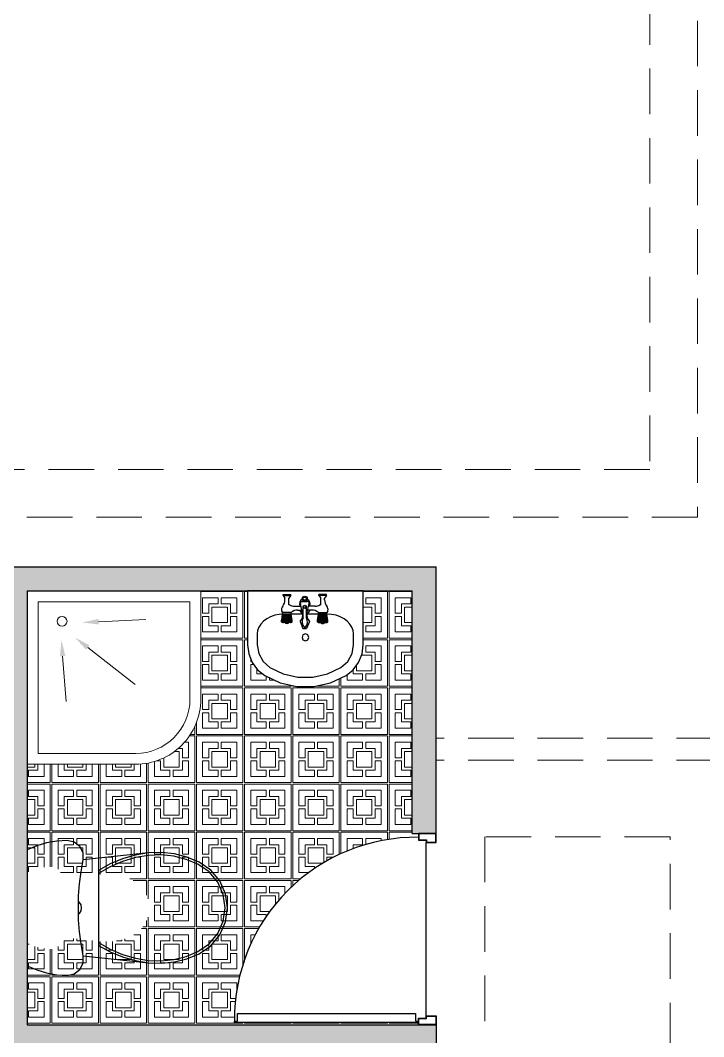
# Model space of a CAD drawing. Header units: inches. Extents: x 70 to 1974, y -315 to 363.
# Drawn here: x 1245.363 to 1248.222, y 192.956 to 197.209 of the extents above; entities that cross this region are included whole.
import ezdxf

# ---------------------------------------------------------------- set-up
doc = ezdxf.new("R2010")
doc.units = ezdxf.units.IN
doc.header["$MEASUREMENT"] = 0
doc.linetypes.add('DASHED2', pattern=[9.525, 6.35, -3.175])
for name, color, linetype, lineweight in [('1', 19, 'Continuous', 5), ('hidden line', 252, 'Continuous', 5), ('LAYER1', 8, 'Continuous', 9)]:
    doc.layers.add(name, color=color, linetype=linetype, lineweight=lineweight)
doc.layers.add('AX', color=7, linetype='Continuous', lineweight=18, true_color=0xb7ad8f)
doc.layers.add('elev', color=8, linetype='Continuous')
doc.layers.add('fer', color=8, linetype='Continuous')

# ---------------------------------------------------------------- blocks, each defined once
blk = doc.blocks.new('k1')
at = {"true_color": 0x636466}
h = blk.add_hatch(color=251, dxfattribs=at)
h.dxf.hatch_style = 1
h.paths.add_polyline_path([(-461.0846, -161.5584), (-462.6065, -161.5584), (-462.6065, -162.181), (-462.6065, -162.181), (-462.6065, -162.3188), (-462.4682, -162.3188), (-462.4682, -161.6968), (-461.2229, -161.6968), (-461.2229, -162.942), (-461.0846, -162.942), (-461.0846, -162.8037)])
h.paths.add_polyline_path([(-460.3927, -161.6968), (-459.1475, -161.6968), (-459.1475, -162.942), (-457.907, -162.942), (-457.907, -162.8037), (-459.0091, -162.8037), (-459.0091, -161.5584), (-460.5311, -161.5584), (-460.5311, -162.181), (-461.0846, -162.181), (-461.0846, -162.3194), (-460.3927, -162.3194)])
h.paths.add_polyline_path([(-459.7009, -162.3194), (-459.1475, -162.3194), (-459.1475, -162.181), (-459.8393, -162.181), (-459.8393, -162.8037), (-461.0846, -162.8037), (-461.0846, -162.942), (-459.7009, -162.942)], flags=17)
h.paths.add_polyline_path([(-458.3173, -161.6968), (-457.072, -161.6968), (-457.0735, -162.2633), (-457.0043, -162.2633), (-456.9351, -162.2631), (-456.9337, -161.5584), (-458.4557, -161.5584), (-458.4557, -162.181), (-459.0091, -162.181), (-459.0091, -162.3194), (-458.3173, -162.3194)])
h.paths.add_polyline_path([(-457.434, -165.0145), (-453.6596, -165.0145), (-453.6596, -164.5635), (-457.434, -164.5635)], flags=9)
h.paths.add_polyline_path([(-466.4646, -178.781), (-469.7624, -178.781), (-469.7624, -178.172), (-466.4646, -178.172)], flags=9)
h.paths.add_polyline_path([(-465.7865, -177.1188), (-468.3426, -177.1188), (-468.3426, -176.3458), (-465.7865, -176.3458)], flags=9)
h.paths.add_polyline_path([(-466.6372, -172.2588), (-468.4262, -172.2588), (-468.4262, -171.5854), (-466.6372, -171.5854)], flags=9)
h.paths.add_polyline_path([(-467.4058, -174.7927), (-469.1563, -174.7927), (-469.1563, -174.3652), (-467.4058, -174.3652)], flags=9)
h.paths.add_polyline_path([(-466.5791, -173.4899), (-469.3301, -173.4899), (-469.3301, -173.0249), (-466.5791, -173.0249)], flags=9)
h.paths.add_polyline_path([(-469.0047, -195.6182), (-468.5367, -195.6499), (-468.4415, -195.1099), (-468.9095, -195.0782)], flags=9)
h.paths.add_polyline_path([(-465.4248, -183.2086), (-468.8542, -183.2375), (-468.859, -182.6675), (-465.4296, -182.6386)], flags=9)
h.paths.add_polyline_path([(-469.3327, -170.5279), (-465.1389, -170.5279), (-465.1389, -170.0268), (-469.3327, -170.0268)], flags=9)
h.paths.add_polyline_path([(-469.4484, -194.8322), (-468.9804, -194.864), (-468.8852, -194.324), (-469.3532, -194.2922)], flags=9)
h.paths.add_polyline_path([(-467.2761, -194.8572), (-468.7185, -194.8693), (-468.7236, -194.2619), (-467.2812, -194.2497)], flags=9)
h.paths.add_polyline_path([(-464.4483, -194.8452), (-465.6532, -194.8554), (-465.658, -194.2854), (-464.4531, -194.2752)], flags=9)
h.paths.add_polyline_path([(-466.8236, -194.8161), (-465.8001, -194.8479), (-465.7049, -194.3079), (-466.7283, -194.2761)], flags=9)
h.paths.add_polyline_path([(-468.6542, -184.4538), (-467.9788, -184.4761), (-467.9121, -184.093), (-468.5875, -184.0708)], flags=9)
h.paths.add_polyline_path([(-468.0005, -184.2226), (-467.9115, -184.2308), (-467.8869, -184.09), (-467.976, -184.0818)], flags=9)
h.paths.add_polyline_path([(-469.3709, -184.1154), (-469.3068, -184.1217), (-469.2877, -184.0123), (-469.3518, -184.0059)], flags=9)
h.paths.add_polyline_path([(-469.4589, -184.4456), (-469.3558, -184.4539), (-469.3307, -184.3103), (-469.4338, -184.3019)], flags=9)
h.paths.add_polyline_path([(-469.5642, -184.3939), (-468.6423, -184.4137), (-468.583, -184.0728), (-469.5048, -184.053)], flags=9)
h.paths.add_polyline_path([(-468.6139, -183.8392), (-467.9386, -183.8615), (-467.8718, -183.4785), (-468.5472, -183.4562)], flags=9)
h.paths.add_polyline_path([(-467.9602, -183.5893), (-467.8711, -183.5975), (-467.8466, -183.4567), (-467.9356, -183.4486)], flags=9)
h.paths.add_polyline_path([(-469.3753, -183.5029), (-469.3112, -183.5093), (-469.2922, -183.3999), (-469.3563, -183.3935)], flags=9)
h.paths.add_polyline_path([(-469.4633, -183.8331), (-469.3602, -183.8415), (-469.3352, -183.6978), (-469.4383, -183.6895)], flags=9)
h.paths.add_polyline_path([(-469.5687, -183.7814), (-468.6468, -183.8012), (-468.5875, -183.4604), (-469.5093, -183.4406)], flags=9)
h.paths.add_polyline_path([(-464.47, -193.0711), (-466.41, -193.0875), (-466.415, -192.4875), (-464.4751, -192.4711)], flags=9)
h.paths.add_polyline_path([(-464.4471, -179.8895), (-467.4444, -179.9148), (-467.4494, -179.3223), (-464.4521, -179.297)], flags=9)
h.paths.add_polyline_path([(-464.457, -175.972), (-466.6844, -175.9908), (-466.6894, -175.3983), (-464.462, -175.3795)], flags=9)
h.paths.add_polyline_path([(-464.4659, -178.7758), (-466.5484, -178.7933), (-466.5535, -178.1859), (-464.4711, -178.1683)], flags=9)
h.paths.add_polyline_path([(-464.4666, -174.8525), (-466.289, -174.8679), (-466.294, -174.2754), (-464.4716, -174.26)], flags=9)
h.paths.add_polyline_path([(-464.4687, -173.5351), (-466.4711, -173.552), (-466.476, -172.9745), (-464.4735, -172.9576)], flags=9)
h.paths.add_polyline_path([(-464.498, -172.0947), (-465.5354, -172.1034), (-465.539, -171.6759), (-464.5016, -171.6672)], flags=9)
h.paths.add_polyline_path([(-464.487, -190.9788), (-466.5209, -190.9788), (-466.5209, -190.4838), (-464.487, -190.4838)], flags=9)
h.paths.add_polyline_path([(-464.361, -186.5578), (-469.8351, -186.604), (-469.84, -186.0269), (-464.3658, -185.9807)], flags=9)
h.paths.add_polyline_path([(-464.4788, -192.0283), (-465.4211, -192.0283), (-465.4211, -191.4476), (-464.4788, -191.4476)], flags=9)
h.paths.add_polyline_path([(-464.4729, -195.6192), (-466.4129, -195.6356), (-466.4173, -195.1106), (-464.4774, -195.0942)], flags=9)
h.paths.add_polyline_path([(-467.7853, -195.7628), (-468.3703, -195.7628), (-468.3703, -194.9678), (-467.7853, -194.9678)], flags=9)
h.paths.add_polyline_path([(-466.5666, -185.6325), (-467.5813, -185.6325), (-467.5813, -185.1645), (-466.5666, -185.1645)], flags=9)
h.paths.add_polyline_path([(-464.4327, -185.5774), (-466.2107, -185.5924), (-466.2141, -185.194), (-464.436, -185.179)], flags=9)
h.paths.add_polyline_path([(-465.6546, -185.0812), (-469.0091, -185.0812), (-469.0091, -184.6089), (-465.6546, -184.6089)], flags=9)
h.paths.add_polyline_path([(-466.2428, -184.4307), (-467.9102, -184.4448), (-467.9133, -184.0854), (-466.2458, -184.0713)], flags=9)
h.paths.add_polyline_path([(-466.2566, -183.7842), (-467.5346, -183.795), (-467.538, -183.3956), (-466.2599, -183.3848)], flags=9)
h.paths.add_polyline_path([(-465.0273, -184.3294), (-465.4483, -184.3329), (-465.4513, -183.9785), (-465.0303, -183.9749)], flags=9)
h.paths.add_polyline_path([(-464.3973, -183.8968), (-466.0498, -183.9107), (-466.0528, -183.5562), (-464.4003, -183.5423)], flags=9)
h.paths.add_polyline_path([(-464.455, -185.0631), (-465.6467, -185.0732), (-465.6499, -184.6851), (-464.4582, -184.6751)], flags=9)
h.paths.add_polyline_path([(-469.6945, -185.0329), (-469.0256, -185.0536), (-468.9633, -184.7007), (-469.6323, -184.6799)], flags=9)
h.paths.add_polyline_path([(-454.5593, -188.4483), (-454.6086, -188.4483), (-454.6086, -188.3003), (-454.5593, -188.3003)], flags=9)
h.paths.add_polyline_path([(-453.4972, -188.5378), (-454.5503, -188.5378), (-454.5503, -188.1414), (-453.4972, -188.1414)], flags=9)
h.paths.add_polyline_path([(-454.1227, -187.4118), (-454.172, -187.4118), (-454.172, -187.2638), (-454.1227, -187.2638)], flags=9)
h.paths.add_polyline_path([(-453.4705, -187.5187), (-454.1053, -187.5187), (-454.1053, -187.0937), (-453.4705, -187.0937)], flags=9)
h.paths.add_polyline_path([(-453.9631, -180.2095), (-454.0124, -180.2095), (-454.0124, -180.0615), (-453.9631, -180.0615)], flags=9)
h.paths.add_polyline_path([(-453.745, -181.0596), (-453.7944, -181.0596), (-453.7944, -180.9116), (-453.745, -180.9116)], flags=9)
h.paths.add_polyline_path([(-453.8343, -182.0033), (-453.8837, -182.0033), (-453.8837, -181.8553), (-453.8343, -181.8553)], flags=9)
h.paths.add_polyline_path([(-454.2191, -183.8516), (-454.2685, -183.8516), (-454.2685, -183.7036), (-454.2191, -183.7036)], flags=9)
h.paths.add_polyline_path([(-454.3381, -184.7282), (-454.3874, -184.7282), (-454.3874, -184.5803), (-454.3381, -184.5803)], flags=9)
h.paths.add_polyline_path([(-453.4934, -186.5421), (-454.1745, -186.5421), (-454.1745, -186.1171), (-453.4934, -186.1171)], flags=9)
h.paths.add_polyline_path([(-452.9888, -187.4826), (-453.5455, -187.4826), (-453.5455, -187.1401), (-452.9888, -187.1401)], flags=9)
h.paths.add_polyline_path([(-452.9888, -186.4979), (-453.5455, -186.4979), (-453.5455, -186.1555), (-452.9888, -186.1555)], flags=9)
h.paths.add_polyline_path([(-452.9803, -184.8325), (-454.3481, -184.8325), (-454.3481, -184.3829), (-452.9803, -184.3829)], flags=9)
h.paths.add_polyline_path([(-452.9468, -184.0507), (-454.226, -184.0507), (-454.226, -183.5072), (-452.9468, -183.5072)], flags=9)
h.paths.add_polyline_path([(-453.1169, -182.1053), (-453.8089, -182.1053), (-453.8089, -181.6802), (-453.1169, -181.6802)], flags=9)
h.paths.add_polyline_path([(-453.136, -181.1745), (-453.7422, -181.1745), (-453.7422, -180.729), (-453.136, -180.729)], flags=9)
h.paths.add_polyline_path([(-453.001, -180.3219), (-453.9383, -180.3219), (-453.9383, -179.8723), (-453.001, -179.8723)], flags=9)
h.paths.add_polyline_path([(-452.9331, -173.2627), (-456.203, -173.3197), (-456.2193, -172.3875), (-452.9494, -172.3304)], flags=9)
h.paths.add_polyline_path([(-452.992, -185.4166), (-454.0463, -185.4166), (-454.0463, -185.1486), (-452.992, -185.1486)], flags=9)
h.paths.add_polyline_path([(-452.9712, -185.9599), (-453.9002, -185.9599), (-453.9002, -185.69), (-452.9712, -185.69)], flags=9)
h.paths.add_polyline_path([(-452.9423, -190.734), (-453.6863, -190.734), (-453.6863, -190.4296), (-452.9423, -190.4296)], flags=9)
h.paths.add_polyline_path([(-452.9888, -188.5324), (-453.5455, -188.5324), (-453.5455, -188.1899), (-452.9888, -188.1899)], flags=9)
h.paths.add_polyline_path([(-454.1582, -186.4325), (-454.2075, -186.4325), (-454.2075, -186.2845), (-454.1582, -186.2845)], flags=9)
h.paths.add_polyline_path([(-454.4433, -190.8044), (-455.4942, -190.8044), (-455.4942, -190.3918), (-454.4433, -190.3918)], flags=9)
h.paths.add_polyline_path([(-452.955, -190.1558), (-453.7048, -190.1558), (-453.7048, -189.8345), (-452.955, -189.8345)], flags=9)
h.paths.add_polyline_path([(-455.3858, -190.1388), (-454.5791, -190.1388), (-454.5791, -189.8611), (-455.3858, -189.8611)], flags=9)
h.paths.add_polyline_path([(-453.0879, -175.6578), (-455.011, -175.6578), (-455.011, -175.326), (-453.0879, -175.326)], flags=9)
blk = doc.blocks.new('Bath4')
for p, q in [((-0.652, -0.5264), (-0.6377, -0.3365)), ((-0.5472, -0.5632), (-0.3492, -0.4082)), ((-0.5019, -0.6708), (-0.3044, -0.6801))]:
    blk.add_line(p, q)
for points in [[(-0.0742, -0.8), (-0.8, -0.8), (-0.8, -0.0742), (-0.3464, -0.0742, -0.414214), (-0.0742, -0.3464)], [(-0.1196, -0.7546), (-0.7546, -0.7546), (-0.7546, -0.1196), (-0.3464, -0.1196, -0.414214), (-0.1196, -0.3464)]]:
    blk.add_lwpolyline(points, format="xyb", close=True)
blk.add_circle((-0.6545, -0.6727), 0.0207)
for points in [[(-0.6633, -0.5255), (-0.6407, -0.5272), (-0.6571, -0.5942)], [(-0.5542, -0.5542), (-0.5402, -0.5721), (-0.6008, -0.6051)], [(-0.5014, -0.6595), (-0.5024, -0.6822), (-0.5699, -0.6677)]]:
    blk.add_solid(points)
blk = doc.blocks.new('PL_WC_1_UT')
at = {"layer": 'fer', "linetype": 'ByBlock'}
for p, q in [((-0.2284, 0.645), (-0.2446, 0.6076)), ((0.2284, 0.645), (-0.2284, 0.645)), ((0.2446, 0.6076), (0.2284, 0.645)), ((-0.2446, 0.6076), (-0.2564, 0.5687)), ((0.2564, 0.5687), (0.2446, 0.6076)), ((-0.2564, 0.5687), (-0.2635, 0.5285)), ((0.2635, 0.5285), (0.2564, 0.5687)), ((-0.2635, 0.5285), (-0.2659, 0.4879)), ((0.2659, 0.4879), (0.2635, 0.5285)), ((-0.2659, 0.4879), (-0.2597, 0.4603)), ((0.2597, 0.4603), (0.2659, 0.4879)), ((-0.2597, 0.4603), (-0.2423, 0.4381)), ((0.2423, 0.4381), (0.2597, 0.4603)), ((-0.2423, 0.4381), (-0.2171, 0.4255)), ((-0.2171, 0.4255), (-0.1889, 0.4249)), ((-0.1889, 0.4249), (-0.2164, 0.1682)), ((0.1889, 0.4249), (0.2171, 0.4255)), ((0.2164, 0.1682), (0.1889, 0.4249)), ((0.2171, 0.4255), (0.2423, 0.4381)), ((-0.2164, 0.1682), (-0.2183, 0.1168)), ((0.2183, 0.1168), (0.2164, 0.1682)), ((-0.2183, 0.1168), (-0.2128, 0.0658)), ((0.2128, 0.0658), (0.2183, 0.1168)), ((-0.2128, 0.0658), (-0.2002, 0.016)), ((0.2002, 0.016), (0.2128, 0.0658)), ((-0.2002, 0.016), (-0.1807, -0.0315)), ((0.1807, -0.0315), (0.2002, 0.016)), ((-0.1807, -0.0315), (-0.1493, -0.0776)), ((0.1493, -0.0776), (0.1807, -0.0315)), ((-0.1493, -0.0776), (-0.1063, -0.1133)), ((0.1063, -0.1133), (0.1493, -0.0776)), ((-0.1063, -0.1133), (-0.0553, -0.1359)), ((0.0553, -0.1359), (0.1063, -0.1133)), ((-0.0553, -0.1359), (0, -0.1436)), ((0, -0.1436), (0.0553, -0.1359))]:
    blk.add_line(p, q, dxfattribs=at)
at = {"layer": 'fer', "color": 0, "linetype": 'ByBlock'}
for p, q in [((-0.0949, 0.4392), (-0.0475, 0.4427)), ((-0.0475, 0.4427), (0, 0.4439)), ((-0.0238, 0.4433), (-0.0216, 0.44)), ((-0.0029, 0.4438), (0, 0.4433)), ((0, 0.4439), (0.0475, 0.4427)), ((0, 0.4433), (0.0029, 0.4438)), ((0.0216, 0.44), (0.0238, 0.4433)), ((0.0475, 0.4427), (0.0949, 0.4392)), ((-0.1889, 0.4249), (-0.1421, 0.4332)), ((-0.1421, 0.4332), (-0.0949, 0.4392)), ((-0.0216, 0.44), (-0.0117, 0.4334)), ((-0.0117, 0.4334), (0, 0.431)), ((0, 0.431), (0.0117, 0.4334)), ((0.0117, 0.4334), (0.0216, 0.44)), ((0.0949, 0.4392), (0.1421, 0.4332)), ((0.1421, 0.4332), (0.1889, 0.4249)), ((-0.1476, 0.365), (-0.1732, 0.3191)), ((-0.136, 0.365), (-0.1624, 0.3191)), ((0.1476, 0.365), (-0.1476, 0.365)), ((0.1624, 0.3191), (0.136, 0.365)), ((0.1732, 0.3191), (0.1476, 0.365)), ((-0.1732, 0.3191), (-0.1933, 0.2706)), ((-0.1624, 0.3191), (-0.1831, 0.2703)), ((0.1831, 0.2703), (0.1624, 0.3191)), ((0.1933, 0.2706), (0.1732, 0.3191)), ((-0.1933, 0.2706), (-0.2078, 0.22)), ((-0.1831, 0.2703), (-0.198, 0.2194)), ((0.198, 0.2194), (0.1831, 0.2703)), ((0.2078, 0.22), (0.1933, 0.2706)), ((-0.2078, 0.22), (-0.2164, 0.1682)), ((-0.198, 0.2194), (-0.2067, 0.1671)), ((0.2067, 0.1671), (0.198, 0.2194)), ((0.2164, 0.1682), (0.2078, 0.22)), ((-0.2067, 0.1671), (-0.2085, 0.1172)), ((0.2085, 0.1172), (0.2067, 0.1671)), ((-0.2085, 0.1172), (-0.2033, 0.0675)), ((0.2033, 0.0675), (0.2085, 0.1172)), ((-0.2033, 0.0675), (-0.191, 0.019)), ((0.191, 0.019), (0.2033, 0.0675)), ((-0.191, 0.019), (-0.172, -0.0272)), ((0.172, -0.0272), (0.191, 0.019)), ((-0.172, -0.0272), (-0.1421, -0.0711)), ((0.1421, -0.0711), (0.172, -0.0272)), ((-0.1421, -0.0711), (-0.1012, -0.1051)), ((0.1012, -0.1051), (0.1421, -0.0711)), ((-0.1012, -0.1051), (-0.0526, -0.1266)), ((0.0526, -0.1266), (0.1012, -0.1051)), ((-0.0526, -0.1266), (0, -0.1339)), ((0, -0.1339), (0.0526, -0.1266))]:
    blk.add_line(p, q, dxfattribs=at)
blk = doc.blocks.new('DASTSHO')
at = {"layer": 'fer', "linetype": 'Continuous'}
h = blk.add_hatch(dxfattribs=at)
h.set_pattern_fill('EMPTY_FILL', color=256, scale=1000000.0, style=0)
h.set_pattern_definition([(0, (1000000, 1000000), (0, 1000000), [1e-05, -1000000])])
h.paths.add_polyline_path([(-0.3, 0), (-0.3, -0.28), (-0.2973, -0.3116), (-0.2894, -0.3424), (-0.2764, -0.3713), (-0.2586, -0.3976), (-0.2368, -0.4206), (-0.2113, -0.4396), (-0.145, -0.4727), (-0.0738, -0.4931), (0, -0.4999), (0.0738, -0.4931), (0.145, -0.4727), (0.2113, -0.4396), (0.2368, -0.4206), (0.2586, -0.3976), (0.2764, -0.3713), (0.2894, -0.3424), (0.2973, -0.3116), (0.3, -0.28), (0.3, 0)], flags=0)
at = {"layer": 'fer', "linetype": 'ByBlock'}
for p, q in [((-0.3, 0), (-0.3, -0.28)), ((-0.27, 0), (-0.3, 0)), ((0.27, 0), (-0.27, 0)), ((0.3, 0), (0.27, 0)), ((0.3, -0.28), (0.3, 0)), ((-0.2177, -0.1575), (-0.2315, -0.1722)), ((-0.2007, -0.1447), (-0.2177, -0.1575)), ((-0.181, -0.1344), (-0.2007, -0.1447)), ((-0.1592, -0.1267), (-0.181, -0.1344)), ((-0.136, -0.1221), (-0.1592, -0.1267)), ((-0.112, -0.1205), (-0.136, -0.1221)), ((-0.0138, -0.1205), (-0.112, -0.1205)), ((0.112, -0.1205), (0.0075, -0.1205)), ((0.136, -0.1221), (0.112, -0.1205)), ((0.1592, -0.1267), (0.136, -0.1221)), ((0.181, -0.1344), (0.1592, -0.1267)), ((0.2007, -0.1447), (0.181, -0.1344)), ((0.2177, -0.1575), (0.2007, -0.1447)), ((0.2315, -0.1722), (0.2177, -0.1575)), ((-0.2479, -0.206), (-0.25, -0.224)), ((-0.2417, -0.1886), (-0.2479, -0.206)), ((-0.2315, -0.1722), (-0.2417, -0.1886)), ((0.2417, -0.1886), (0.2315, -0.1722)), ((0.2479, -0.206), (0.2417, -0.1886)), ((0.25, -0.224), (0.2479, -0.206)), ((-0.25, -0.224), (-0.25, -0.28)), ((0.25, -0.28), (0.25, -0.224))]:
    blk.add_line(p, q, dxfattribs=at)
at = {"layer": 'fer'}
for p, q in [((-0.1161, -0.0184), (-0.0761, -0.0184)), ((-0.1161, -0.0234), (-0.1161, -0.0184)), ((-0.1161, -0.0234), (-0.0761, -0.0234)), ((-0.1161, -0.0234), (-0.1061, -0.0384)), ((-0.1061, -0.0471), (-0.1061, -0.0384)), ((-0.0761, -0.0234), (-0.0861, -0.0384)), ((-0.0861, -0.0709), (-0.0861, -0.0384)), ((-0.0761, -0.0234), (-0.0761, -0.0184)), ((0.0698, -0.0234), (0.0698, -0.0184)), ((0.1098, -0.0184), (0.0698, -0.0184)), ((0.0698, -0.0234), (0.0798, -0.0384)), ((0.1098, -0.0234), (0.0698, -0.0234)), ((0.0798, -0.0709), (0.0798, -0.0384)), ((0.1098, -0.0234), (0.0998, -0.0384)), ((0.0998, -0.0471), (0.0998, -0.0384)), ((0.1098, -0.0234), (0.1098, -0.0184)), ((-0.1236, -0.1037), (-0.1179, -0.1127)), ((-0.0611, -0.1037), (-0.0661, -0.1057)), ((-0.0571, -0.0795), (-0.0229, -0.0795)), ((-0.0404, -0.0995), (-0.0184, -0.0995)), ((-0.0142, -0.1177), (-0.026, -0.0656)), ((-0.0161, -0.0545), (0.0098, -0.0545)), ((-0.0117, -0.1399), (-0.0115, -0.0831)), ((0.0054, -0.1399), (0.0052, -0.0831)), ((0.0079, -0.1177), (0.0197, -0.0656)), ((0.0341, -0.0995), (0.012, -0.0995)), ((0.0508, -0.0795), (0.0166, -0.0795)), ((0.0548, -0.1037), (0.0598, -0.1057)), ((0.1173, -0.1037), (0.1115, -0.1127)), ((-0.1231, -0.1604), (-0.1231, -0.153)), ((-0.1228, -0.153), (-0.1179, -0.1214)), ((-0.1228, -0.1604), (-0.1228, -0.153)), ((-0.1202, -0.153), (-0.1158, -0.1214)), ((-0.1202, -0.1604), (-0.1202, -0.153)), ((-0.1148, -0.1214), (-0.1189, -0.153)), ((-0.1189, -0.1604), (-0.1189, -0.153)), ((-0.1179, -0.1214), (-0.1179, -0.1127)), ((-0.0743, -0.1127), (-0.1179, -0.1127)), ((-0.1179, -0.153), (-0.1139, -0.1214)), ((-0.0743, -0.1214), (-0.1179, -0.1214)), ((-0.1179, -0.1604), (-0.1179, -0.153)), ((-0.1128, -0.1214), (-0.1164, -0.153)), ((-0.1164, -0.1604), (-0.1164, -0.153)), ((-0.1152, -0.153), (-0.1118, -0.1214)), ((-0.1152, -0.1604), (-0.1152, -0.153)), ((-0.1135, -0.153), (-0.1104, -0.1214)), ((-0.1135, -0.1604), (-0.1135, -0.153)), ((-0.1085, -0.153), (-0.1064, -0.1214)), ((-0.1085, -0.1644), (-0.1085, -0.153)), ((-0.1055, -0.153), (-0.1041, -0.1214)), ((-0.1055, -0.1644), (-0.1055, -0.153)), ((-0.1018, -0.1214), (-0.1027, -0.153)), ((-0.1027, -0.1644), (-0.1027, -0.153)), ((-0.0982, -0.153), (-0.0982, -0.1214)), ((-0.0982, -0.1644), (-0.0982, -0.153)), ((-0.0982, -0.1644), (-0.0982, -0.153)), ((-0.0961, -0.1644), (-0.0961, -0.1214)), ((-0.094, -0.153), (-0.094, -0.1214)), ((-0.094, -0.1644), (-0.094, -0.153)), ((-0.0904, -0.1214), (-0.0895, -0.153)), ((-0.0895, -0.1644), (-0.0895, -0.153)), ((-0.0867, -0.153), (-0.0881, -0.1214)), ((-0.0867, -0.1644), (-0.0867, -0.153)), ((-0.0837, -0.153), (-0.0858, -0.1214)), ((-0.0837, -0.1644), (-0.0837, -0.153)), ((-0.0787, -0.153), (-0.0817, -0.1214)), ((-0.077, -0.153), (-0.0804, -0.1214)), ((-0.0794, -0.1214), (-0.0758, -0.153)), ((-0.0787, -0.1604), (-0.0787, -0.153)), ((-0.0743, -0.153), (-0.0783, -0.1214)), ((-0.0774, -0.1214), (-0.0733, -0.153)), ((-0.077, -0.1604), (-0.077, -0.153)), ((-0.072, -0.153), (-0.0764, -0.1214)), ((-0.0758, -0.1604), (-0.0758, -0.153)), ((-0.0729, -0.1114), (-0.0743, -0.1127)), ((-0.0743, -0.1214), (-0.0743, -0.1127)), ((-0.0694, -0.153), (-0.0743, -0.1214)), ((-0.0743, -0.1604), (-0.0743, -0.153)), ((-0.0733, -0.1604), (-0.0733, -0.153)), ((-0.072, -0.1604), (-0.072, -0.153)), ((-0.0694, -0.1604), (-0.0694, -0.153)), ((-0.0691, -0.1604), (-0.0691, -0.153)), ((0.0628, -0.1604), (0.0628, -0.153)), ((0.0631, -0.153), (0.068, -0.1214)), ((0.0631, -0.1604), (0.0631, -0.153)), ((0.0656, -0.153), (0.07, -0.1214)), ((0.0656, -0.1604), (0.0656, -0.153)), ((0.0665, -0.1114), (0.068, -0.1127)), ((0.0711, -0.1214), (0.067, -0.153)), ((0.067, -0.1604), (0.067, -0.153)), ((0.068, -0.1127), (0.1115, -0.1127)), ((0.068, -0.1214), (0.068, -0.1127)), ((0.068, -0.1214), (0.1115, -0.1214)), ((0.068, -0.153), (0.0719, -0.1214)), ((0.068, -0.1604), (0.068, -0.153)), ((0.0731, -0.1214), (0.0694, -0.153)), ((0.0694, -0.1604), (0.0694, -0.153)), ((0.0707, -0.153), (0.0741, -0.1214)), ((0.0707, -0.1604), (0.0707, -0.153)), ((0.0724, -0.153), (0.0754, -0.1214)), ((0.0724, -0.1604), (0.0724, -0.153)), ((0.0774, -0.153), (0.0794, -0.1214)), ((0.0774, -0.1644), (0.0774, -0.153)), ((0.0803, -0.153), (0.0818, -0.1214)), ((0.0803, -0.1644), (0.0803, -0.153)), ((0.084, -0.1214), (0.0831, -0.153)), ((0.0831, -0.1644), (0.0831, -0.153)), ((0.0877, -0.153), (0.0877, -0.1214)), ((0.0877, -0.1644), (0.0877, -0.153)), ((0.0898, -0.1644), (0.0898, -0.1214)), ((0.0918, -0.153), (0.0919, -0.1214)), ((0.0918, -0.1644), (0.0918, -0.153)), ((0.0918, -0.1644), (0.0918, -0.153)), ((0.0955, -0.1214), (0.0964, -0.153)), ((0.0964, -0.1644), (0.0964, -0.153)), ((0.0992, -0.153), (0.0978, -0.1214)), ((0.0992, -0.1644), (0.0992, -0.153)), ((0.1022, -0.153), (0.1001, -0.1214)), ((0.1022, -0.1644), (0.1022, -0.153)), ((0.1072, -0.153), (0.1041, -0.1214)), ((0.1089, -0.153), (0.1055, -0.1214)), ((0.1065, -0.1214), (0.1101, -0.153)), ((0.1072, -0.1604), (0.1072, -0.153)), ((0.1115, -0.153), (0.1076, -0.1214)), ((0.1084, -0.1214), (0.1126, -0.153)), ((0.1089, -0.1604), (0.1089, -0.153)), ((0.1139, -0.153), (0.1095, -0.1214)), ((0.1101, -0.1604), (0.1101, -0.153)), ((0.1115, -0.1214), (0.1115, -0.1127)), ((0.1165, -0.153), (0.1115, -0.1214)), ((0.1115, -0.1604), (0.1115, -0.153)), ((0.1126, -0.1604), (0.1126, -0.153)), ((0.1139, -0.1604), (0.1139, -0.153)), ((0.1165, -0.1604), (0.1165, -0.153)), ((0.1168, -0.1604), (0.1168, -0.153)), ((-0.0731, -0.1644), (-0.1191, -0.1644)), ((-0.1051, -0.1654), (-0.1051, -0.1644)), ((-0.0911, -0.1694), (-0.1011, -0.1694)), ((-0.0871, -0.1654), (-0.0871, -0.1644)), ((-0.0279, -0.1595), (-0.0128, -0.1962)), ((-0.0128, -0.1962), (0.0065, -0.1962)), ((0.0216, -0.1595), (0.0065, -0.1962)), ((0.0668, -0.1644), (0.1128, -0.1644)), ((0.0808, -0.1654), (0.0808, -0.1644)), ((0.0848, -0.1694), (0.0948, -0.1694)), ((0.0988, -0.1654), (0.0988, -0.1644))]:
    blk.add_line(p, q, dxfattribs=at)
at = {"layer": 'fer', "linetype": 'ByBlock'}
blk.add_lwpolyline([(0, -0.224), (-0.0124, -0.2291), (-0.0175, -0.2415), (-0.0124, -0.2539), (0, -0.259), (0.0124, -0.2539), (0.0175, -0.2415), (0.0124, -0.2291)], close=True, dxfattribs=at)
blk.add_lwpolyline([(0, -0.224), (-0.0124, -0.2291), (-0.0175, -0.2415), (-0.0124, -0.2539), (0, -0.259), (0.0124, -0.2539), (0.0175, -0.2415), (0.0124, -0.2291)], close=True, dxfattribs=at)
for points in [[(-0.3, -0.28), (-0.294, -0.3272), (-0.2764, -0.3713), (-0.2482, -0.4096), (-0.2113, -0.4396)], [(-0.25, -0.28), (-0.2422, -0.3258), (-0.2197, -0.3664), (-0.1849, -0.3972)], [(0.1849, -0.3972), (0.2197, -0.3664), (0.2422, -0.3258), (0.25, -0.28)], [(0.2113, -0.4396), (0.2482, -0.4096), (0.2764, -0.3713), (0.294, -0.3272), (0.3, -0.28)], [(-0.1849, -0.3972), (-0.1147, -0.4307), (-0.0389, -0.4478), (0.0389, -0.4478), (0.1147, -0.4307), (0.1849, -0.3972)], [(-0.2113, -0.4396), (-0.1311, -0.4779), (-0.0444, -0.4975), (0.0444, -0.4975), (0.1311, -0.4779), (0.2113, -0.4396)]]:
    blk.add_lwpolyline(points, dxfattribs=at)
at = {"layer": 'fer'}
for centre, radius in [((-0.0032, -0.0409), 0.0131), ((-0.0032, -0.0409), 0.00814), ((-0.0032, -0.0831), 0.00838), ((-0.0032, -0.0831), 0.00638)]:
    blk.add_circle(centre, radius, dxfattribs=at)
for centre, radius, start, end in [((-0.1561, -0.0471), 0.05, 320.0876, 0), ((-0.0032, -0.068), 0.0279, 117.5903, 204.3145), ((-0.0032, -0.068), 0.0279, 335.6855, 62.4097), ((0.1498, -0.0471), 0.05, 180, 219.9124), ((-0.0961, -0.0973), 0.0282, 140.0876, 192.9962), ((-0.0961, -0.0973), 0.0282, 60.122, 69.2491), ((-0.0571, -0.0295), 0.05, 240.122, 270), ((-0.0404, -0.1495), 0.05, 90, 130.3983), ((-0.0032, -0.0914), 0.0279, 196.9433, 246.1873), ((-0.0161, -0.0645), 0.01, 90, 186.4645), ((-0.0032, -0.0914), 0.0279, 293.8127, 343.0567), ((0.0098, -0.0645), 0.01, 353.5355, 90), ((0.0341, -0.1495), 0.05, 49.6017, 90), ((0.0508, -0.0295), 0.05, 270, 299.878), ((0.0898, -0.0973), 0.0282, 110.7509, 119.878), ((0.0898, -0.0973), 0.0282, 347.0038, 39.9124), ((-0.0679, -0.1231), 0.0542, 317.6979, 11.2911), ((0.0251, -0.1613), 0.0425, 149.7923, 221.2189), ((-0.0314, -0.1613), 0.0425, 318.7811, 30.2077), ((0.0616, -0.1231), 0.0542, 168.7089, 222.3021), ((-0.1191, -0.1604), 0.004, 180, 270), ((-0.1188, -0.1604), 0.004, 180, 270), ((-0.1162, -0.1604), 0.004, 180, 270), ((-0.1149, -0.1604), 0.004, 180, 270), ((-0.1139, -0.1604), 0.004, 180, 270), ((-0.1124, -0.1604), 0.004, 180, 270), ((-0.1112, -0.1604), 0.004, 180, 270), ((-0.1095, -0.1604), 0.004, 180, 270), ((-0.1011, -0.1654), 0.004, 180, 270), ((-0.0911, -0.1654), 0.004, 270, 0), ((-0.0827, -0.1604), 0.004, 270, 0), ((-0.081, -0.1604), 0.004, 270, 0), ((-0.0798, -0.1604), 0.004, 270, 0), ((-0.0783, -0.1604), 0.004, 270, 0), ((-0.0773, -0.1604), 0.004, 270, 0), ((-0.076, -0.1604), 0.004, 270, 0), ((-0.0734, -0.1604), 0.004, 270, 0), ((-0.0731, -0.1604), 0.004, 270, 0), ((-0.0032, -0.186), 0.005, 221.2189, 318.7811), ((0.0668, -0.1604), 0.004, 180, 270), ((0.0671, -0.1604), 0.004, 180, 270), ((0.0696, -0.1604), 0.004, 180, 270), ((0.071, -0.1604), 0.004, 180, 270), ((0.072, -0.1604), 0.004, 180, 270), ((0.0734, -0.1604), 0.004, 180, 270), ((0.0747, -0.1604), 0.004, 180, 270), ((0.0764, -0.1604), 0.004, 180, 270), ((0.0848, -0.1654), 0.004, 180, 270), ((0.0948, -0.1654), 0.004, 270, 0), ((0.1032, -0.1604), 0.004, 270, 0), ((0.1049, -0.1604), 0.004, 270, 0), ((0.1061, -0.1604), 0.004, 270, 0), ((0.1075, -0.1604), 0.004, 270, 0), ((0.1086, -0.1604), 0.004, 270, 0), ((0.1099, -0.1604), 0.004, 270, 0), ((0.1125, -0.1604), 0.004, 270, 0), ((0.1128, -0.1604), 0.004, 270, 0)]:
    blk.add_arc(centre, radius, start, end, dxfattribs=at)
blk = doc.blocks.new('DR100K')
at = {"color": 0}
blk.add_line((-0.0463, -0.0524), (-0.9537, -0.0524), dxfattribs=at)
at = {"color": 0, "linetype": 'Continuous'}
for p, q in [((-0.0192, -0.1073), (-0.0192, -0.0923)), ((-0.0192, -0.0923), (-0.0115, -0.0923)), ((-0.0115, -0.0923), (-0.0115, -0.5731)), ((-0.0591, -0.5731), (-0.0591, -0.1073)), ((-0.0591, -0.1073), (-0.0197, -0.1073)), ((-0.0591, -1.0389), (-0.0591, -0.5731)), ((-0.0115, -0.5731), (-0.0115, -1.0539)), ((-0.0197, -1.0389), (-0.0591, -1.0389)), ((-0.0192, -1.0539), (-0.0192, -1.0389)), ((-0.0115, -1.0539), (-0.0192, -1.0539))]:
    blk.add_line(p, q, dxfattribs=at)
for points in [[(-0.9537, -0.0524), (-0.9537, 0), (-1, 0), (-1, -0.0923), (-0.9658, -0.0923), (-0.9658, -0.0524)], [(-0.0463, -0.0524), (-0.0463, 0), (0, 0), (0, -0.0923), (-0.0342, -0.0923), (-0.0342, -0.0524)], [(-0.9557, -0.0505), (-0.9557, -0.0019), (-0.9981, -0.0019), (-0.9981, -0.0904), (-0.9677, -0.0904), (-0.9677, -0.0505)], [(-0.0443, -0.0505), (-0.0443, -0.0019), (-0.0019, -0.0019), (-0.0019, -0.0904), (-0.0323, -0.0904), (-0.0323, -0.0505)]]:
    blk.add_lwpolyline(points, close=True, dxfattribs=at)
blk.add_arc((-0.0294, -0.1026), 0.9514, 179.3821, 270.6161, dxfattribs=at)

msp = doc.modelspace()

# ---------------------------------------------------------------- hatches: boundary and pattern name
h = msp.add_hatch(color=156)
h.dxf.hatch_style = 1
h.paths.add_polyline_path([(1233.94537, 203.55132), (1234.06816, 203.55091), (1234.06816, 203.75091), (1233.74978, 203.75138), (1233.39177, 187.68959), (1233.59172, 187.68513)])
h.paths.add_polyline_path([(1243.93319, 203.74813), (1243.73319, 203.74819), (1243.73319, 202.54819), (1242.37054, 202.54869), (1242.37054, 202.34869), (1243.59838, 202.34824), (1243.59839, 200.77581), (1243.09838, 200.77581), (1243.09839, 199.65661), (1243.59839, 199.65661), (1243.59841, 195.82157), (1239.49841, 195.82157), (1239.09841, 195.82157), (1239.09841, 195.30571), (1239.49841, 195.30571), (1239.49841, 194.42157), (1241.19841, 194.42157), (1241.19841, 194.52157), (1239.59841, 194.52157), (1239.59841, 195.72157), (1241.99841, 195.72157), (1241.99841, 193.92157), (1242.29048, 193.92157), (1242.29048, 193.82157), (1242.83761, 193.82157), (1243.79841, 193.82157), (1243.79841, 194.02157), (1242.39841, 194.02157), (1242.39841, 195.72157), (1243.69841, 195.72157), (1243.69841, 194.82157), (1243.79841, 194.82157), (1243.79838, 202.34817), (1243.93319, 202.34812)])
h.paths.add_polyline_path([(1243.19838, 200.67581), (1243.59839, 200.67581), (1243.59839, 200.271), (1243.19838, 200.271)], flags=16)
h.paths.add_polyline_path([(1243.19838, 200.171), (1243.59839, 200.171), (1243.59839, 199.75661), (1243.19839, 199.75661)], flags=16)
h.paths.add_polyline_path([(1242.29841, 195.72157), (1242.29841, 194.02157), (1242.09841, 194.02157), (1242.09841, 195.72157)], flags=16)
h.paths.add_polyline_path([(1239.49841, 195.72157), (1239.49841, 195.40571), (1239.19841, 195.40571), (1239.19841, 195.72157)], flags=16)
h.paths.add_polyline_path([(1248.24747, 202.54594), (1247.64483, 202.54594), (1247.64483, 202.34667), (1248.16459, 202.3465), (1251.32448, 199.21483), (1251.13425, 187.14536), (1251.33428, 187.14536), (1251.5258, 199.2969)])
h.paths.add_polyline_path([(1251.23765, 193.70571), (1250.44288, 193.70571), (1250.44287, 193.70226), (1249.86389, 193.70398), (1249.2849, 193.70571), (1248.89841, 193.70571), (1248.89841, 194.20571), (1248.29841, 194.20571), (1248.29841, 193.70571), (1248.29841, 193.60571), (1251.23607, 193.60571)], flags=17)
h.paths.add_polyline_path([(1248.79841, 193.70571), (1248.39841, 193.70571), (1248.39841, 194.10571), (1248.79841, 194.10571)], flags=16)
h.paths.add_polyline_path([(1248.49841, 188.7186), (1248.39841, 188.7186), (1248.39841, 192.60571), (1248.29841, 192.60571), (1248.29841, 187.43302), (1247.47092, 187.45862), (1247.47099, 187.26066), (1248.49841, 187.22983)])
h.paths.add_polyline_path([(1247.10217, 193.00571), (1245.39217, 193.00571), (1245.39217, 194.82157), (1247.00217, 194.82157), (1247.00217, 193.80571), (1247.10217, 193.80571), (1247.10217, 194.92157), (1244.99841, 194.92157), (1244.99841, 194.82157), (1245.29217, 194.82157), (1245.29217, 194.02165), (1244.99841, 194.02165), (1244.99841, 193.82165), (1245.19217, 193.82165), (1245.19217, 192.30571), (1245.19217, 191.50571), (1245.39217, 191.50571), (1245.39217, 187.32976), (1246.27108, 187.30054), (1246.27092, 187.49574), (1245.59217, 187.51674), (1245.59217, 192.4971), (1247.33683, 192.4971), (1247.33683, 192.5971), (1247.10217, 192.5971)])
h.paths.add_polyline_path([(1245.81836, 192.90571), (1247.00217, 192.90571), (1247.00217, 192.5971), (1245.81836, 192.5971)], flags=16)
h.paths.add_polyline_path([(1245.39217, 192.30571), (1245.39217, 191.60571), (1245.29217, 191.60571), (1245.29217, 192.30571)], flags=16)
h.paths.add_polyline_path([(1241.49841, 187.65931), (1241.49841, 190.60929), (1243.29841, 190.60929), (1243.29841, 190.96543), (1243.09841, 190.96543), (1243.09841, 190.80929), (1241.49841, 190.80929), (1241.49841, 192.22157), (1243.09841, 192.22157), (1243.09841, 192.06543), (1243.29841, 192.06543), (1243.29841, 192.22157), (1243.39842, 192.22157), (1243.39842, 192.42157), (1241.29841, 192.42157), (1241.29841, 191.39003), (1241.09841, 191.39003), (1241.09841, 191.29003), (1241.29841, 191.29003), (1241.29841, 187.64959), (1239.39841, 187.71146), (1237.44767, 187.77182), (1237.44767, 187.59386), (1244.19217, 187.36965), (1244.19217, 187.56976)])
h.paths.add_polyline_path([(1235.49694, 191.29003), (1240.09841, 191.29003), (1240.09841, 191.39003), (1235.29694, 191.39003), (1235.29694, 187.63826), (1236.24767, 187.60885), (1236.24767, 187.80894), (1235.49694, 187.83217)])
h.paths.add_polyline_path([(1241.34845, 202.54906), (1240.79837, 202.54926), (1240.79837, 202.34926), (1241.34837, 202.34906)], flags=17)
h.paths.add_polyline_path([(1241.00131, 203.7501), (1240.63167, 203.75014), (1240.63163, 203.55014), (1241.00125, 203.5501)])
at = {"layer": 'AX', "true_color": 0x7aafdf}
h = msp.add_hatch(dxfattribs=at)
h.set_pattern_fill('AR-TILE03', color=143, scale=0.013, angle=1440, pattern_type=2)
h.set_pattern_definition([(0, (877.75737, 174.6751), (2e-16, 0.2015), [0.195, -0.0065]), (90, (877.75737, 174.6751), (-0.2015, 2e-16), [0.195, -0.0065]), (0, (877.75737, 174.8701), (2e-16, 0.2015), [0.195, -0.0065]), (90, (877.95237, 174.6751), (-0.2015, 2e-16), [0.195, -0.0065]), (0, (877.78337, 174.7011), (2e-16, 0.2015), [0.065, -0.013, 0.065, -0.0585]), (90, (877.78337, 174.7011), (-0.2015, 2e-16), [0.065, -0.013, 0.065, -0.0585]), (0, (877.78337, 174.8441), (2e-16, 0.2015), [0.065, -0.013, 0.065, -0.0585]), (90, (877.92637, 174.7011), (-0.2015, 2e-16), [0.065, -0.013, 0.065, -0.0585]), (0, (877.82237, 174.7401), (2e-16, 0.2015), [0.065, -0.1365]), (90, (877.82237, 174.7401), (-0.2015, 2e-16), [0.065, -0.1365]), (0, (877.82237, 174.8051), (2e-16, 0.2015), [0.065, -0.1365]), (90, (877.88737, 174.7401), (-0.2015, 2e-16), [0.065, -0.1365]), (90, (877.84837, 174.7011), (-0.2015, 2e-16), [0.026, -0.091, 0.026, -0.0585]), (90, (877.86137, 174.7011), (-0.2015, 2e-16), [0.026, -0.091, 0.026, -0.0585]), (0, (877.78337, 174.7661), (2e-16, 0.2015), [0.026, -0.091, 0.026, -0.0585]), (0, (877.78337, 174.7791), (2e-16, 0.2015), [0.026, -0.091, 0.026, -0.0585]), (0, (877.80937, 174.7271), (2e-16, 0.2015), [0.039, -0.013, 0.039, -0.1105]), (0, (877.80937, 174.8181), (2e-16, 0.2015), [0.039, -0.013, 0.039, -0.1105]), (90, (877.80937, 174.7271), (-0.2015, 2e-16), [0.039, -0.013, 0.039, -0.1105]), (90, (877.90037, 174.7271), (-0.2015, 2e-16), [0.039, -0.013, 0.039, -0.1105])])
h.paths.add_polyline_path([(1247.00217, 194.82157), (1246.79728, 194.82157), (1246.79728, 194.59602), (1246.79242, 194.55791), (1246.7782, 194.52233), (1246.7555, 194.49146), (1246.72579, 194.46727), (1246.66115, 194.43642), (1246.59129, 194.42061), (1246.51966, 194.42061), (1246.4498, 194.43642), (1246.38516, 194.46727), (1246.35545, 194.49146), (1246.33276, 194.52233), (1246.31853, 194.55791), (1246.31367, 194.59602), (1246.31367, 194.82157), (1246.11793, 194.82157), (1246.11793, 194.36797, -0.4142136), (1245.84577, 194.09581), (1245.39217, 194.09581), (1245.39217, 193.64284), (1245.41641, 193.6534), (1245.44172, 193.66105), (1245.46775, 193.66568), (1245.49414, 193.66723), (1245.51201, 193.66321), (1245.52642, 193.65192), (1245.53462, 193.63554), (1245.535, 193.61723), (1245.70164, 193.63509), (1245.73494, 193.63628), (1245.76808, 193.63276), (1245.80039, 193.62459), (1245.83122, 193.61194), (1245.86114, 193.5915), (1245.88432, 193.56365), (1245.89897, 193.53052), (1245.90399, 193.49463), (1245.89897, 193.45875), (1245.88432, 193.42562), (1245.86114, 193.39777), (1245.83122, 193.37733), (1245.80039, 193.36468), (1245.76808, 193.35651), (1245.73494, 193.35299), (1245.70164, 193.35418), (1245.535, 193.37204), (1245.53462, 193.35373), (1245.52642, 193.33735), (1245.51201, 193.32607), (1245.49414, 193.32204), (1245.46775, 193.32359), (1245.44172, 193.32823), (1245.41641, 193.33587), (1245.39217, 193.34643), (1245.39217, 193.00571), (1247.02832, 193.00571), (1247.02832, 193.01489), (1246.64368, 193.01489), (1246.25905, 193.01489), (1246.25905, 193.02107, -0.420536), (1247.02832, 193.79032), (1247.02832, 193.80571), (1247.00217, 193.80571)])

# ---------------------------------------------------------------- linework, layer by layer
for p, q in [((1244.99841, 194.92157), (1247.10217, 194.92157)), ((1247.10217, 193.80571), (1247.10217, 194.92157)), ((1245.39217, 194.82157), (1245.39217, 193.00571)), ((1245.39217, 194.82157), (1247.00217, 194.82157)), ((1247.00217, 193.80571), (1247.00217, 194.82157)), ((1247.00217, 193.80571), (1247.10217, 193.80571)), ((1245.39217, 193.00571), (1247.10217, 193.00571)), ((1247.10217, 193.00571), (1247.10217, 192.5971))]:
    msp.add_line(p, q)
at = {"layer": 'hidden line', "linetype": 'DASHED2', "ltscale": 0.03}
for p, q in [((1248.29841, 194.20571), (1247.10217, 194.20571)), ((1248.29841, 194.11295), (1247.10217, 194.11295))]:
    msp.add_line(p, q, dxfattribs=at)
for points in [[(1243.99838, 202.14594), (1248.19572, 202.14594), (1248.19572, 195.12952), (1243.99838, 195.12952)], [(1244.19838, 201.94594), (1247.99572, 201.94594), (1247.99572, 195.32952), (1244.19838, 195.32952)], [(1247.30564, 192.61689), (1248.08121, 192.61689), (1248.08121, 193.7923), (1247.30564, 193.7923)]]:
    msp.add_lwpolyline(points, close=True, dxfattribs=at)

# ---------------------------------------------------------------- block references
at = {"xscale": 2, "yscale": 2, "zscale": 2}
msp.add_blockref('k1', (2176.36483, 581.56474), dxfattribs=at)
at = {"layer": '1', "xscale": 0.8059164504111324, "yscale": 0.8059164504111324, "zscale": 0.8059164504111324}
msp.add_blockref('DASTSHO', (1246.55548, 194.82157), dxfattribs=at)
at = {"layer": '1', "xscale": 1.062140074628559, "yscale": 1.062140074628559, "zscale": 1.062140074628559, "rotation": 89.99999999999997}
msp.add_blockref('PL_WC_1_UT', (1246.07725, 193.49463), dxfattribs=at)
at = {"layer": 'elev', "xscale": 0.7999999999998708, "yscale": 0.7999999999998708, "zscale": 0.7999999999998708, "rotation": 270}
msp.add_blockref('DR100K', (1247.10217, 193.00571), dxfattribs=at)
at = {"layer": 'LAYER1', "xscale": -1, "rotation": 179.9999981240225}
msp.add_blockref('Bath4', (1246.19217, 194.02157), dxfattribs=at)

doc.saveas('drawing.dxf')
